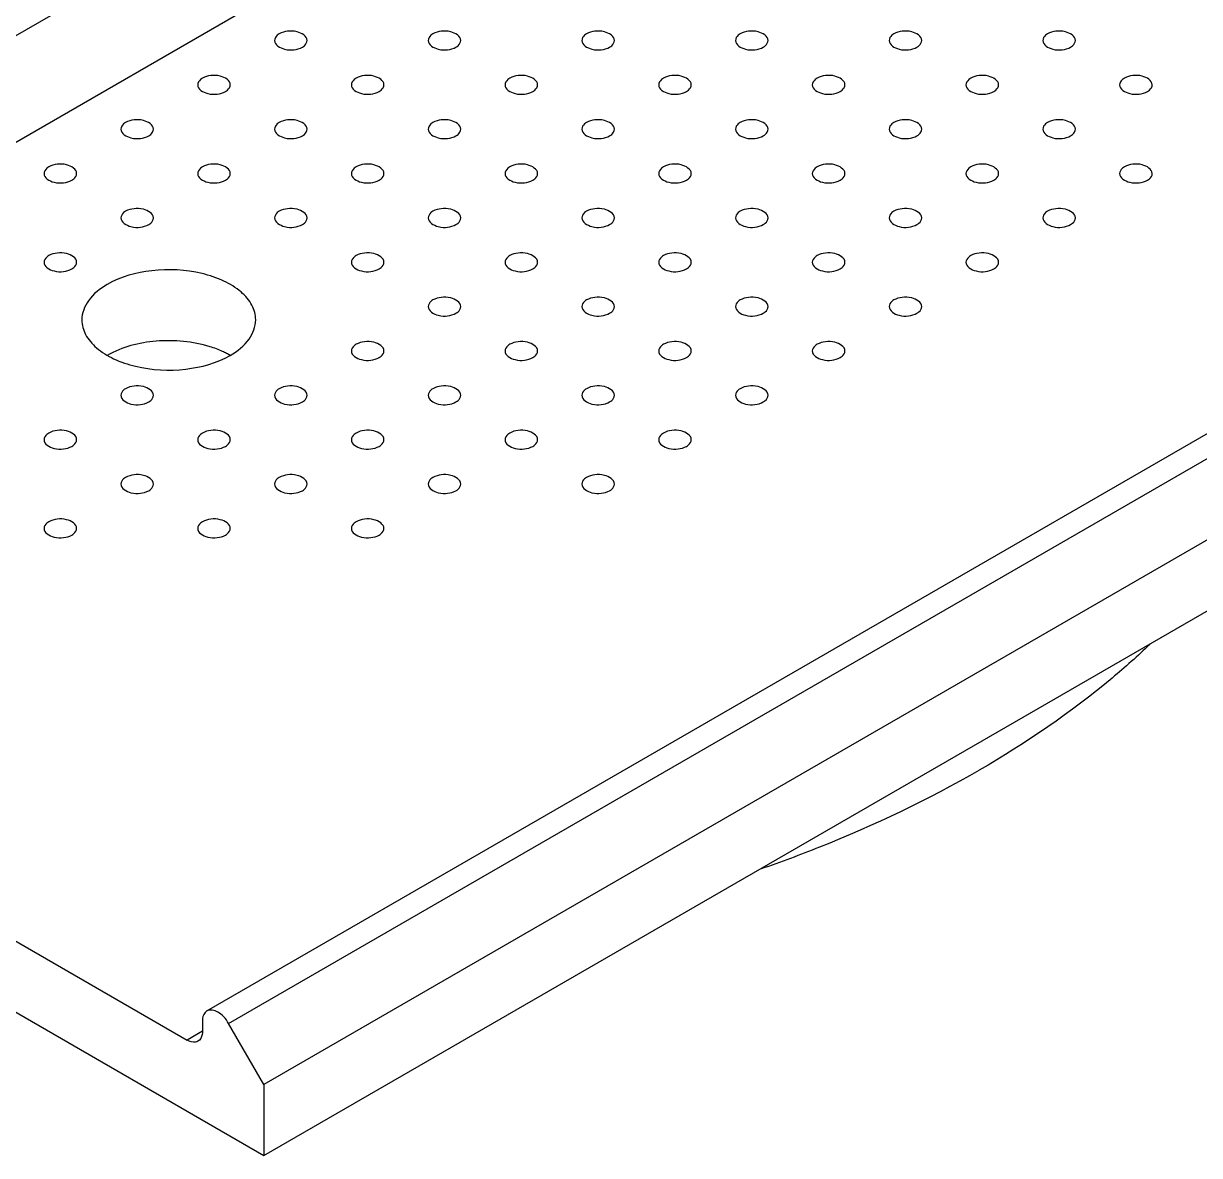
# Model space of a CAD drawing. Header units: millimetres. Extents: x 0 to 1189, y 0 to 841.
# Drawn here: x 1054.1 to 1108.2, y 339.4 to 391.5 of the extents above; entities that cross this region are included whole.
import ezdxf

# ---------------------------------------------------------------- set-up
doc = ezdxf.new("R2010")
doc.units = ezdxf.units.MM
doc.header["$LTSCALE"] = 65.395
doc.layers.get('0').update_dxf_attribs({"linetype": 'CONTINUOUS'})
doc.layers.add('AXIS', color=7, linetype='CONTINUOUS')
doc.layers.add('SURFACES', color=7, linetype='CONTINUOUS')

msp = doc.modelspace()

# ---------------------------------------------------------------- linework, layer by layer
at = {"color": 9, "linetype": 'Continuous'}
for p, q in [((1019.778, 371.302), (1102.682, 419.166)), ((1021.899, 367.628), (1104.803, 415.492)), ((1063.546, 345.455), (1146.45, 393.319)), ((1062.339, 345.097), (1061.632, 344.688))]:
    msp.add_line(p, q, dxfattribs=at)
at = {"color": 7, "linetype": 'Continuous'}
for p, q in [((1062.546, 346.033), (1145.45, 393.897)), ((1148.071, 390.511), (1065.167, 342.647)), ((1021.899, 367.628), (1061.632, 344.688)), ((1062.339, 345.575), (1062.339, 345.097)), ((1065.167, 342.647), (1063.546, 345.455)), ((1065.167, 342.647), (1065.167, 339.381))]:
    msp.add_line(p, q, dxfattribs=at)
msp.add_arc((1061.641, 372.774), 3.956, 60.0269, 62.837, dxfattribs=at)
for points, knots in [([(1064.79, 377.836), (1064.789, 378.066), (1064.65, 378.565), (1064.105, 379.184), (1063.302, 379.673), (1061.929, 380.13), (1060.059, 380.224), (1058.58, 379.824), (1057.962, 379.467)], [0, 0, 0, 0, 0.087154, 0.186892, 0.304593, 0.438739, 0.730144, 1, 1, 1, 1]), ([(1057.962, 379.467), (1057.631, 379.276), (1057.062, 378.84), (1056.79, 378.144), (1056.79, 377.832)], [0, 0, 0, 0, 0.55085, 1, 1, 1, 1]), ([(1056.79, 377.832), (1056.791, 377.602), (1056.93, 377.103), (1057.475, 376.484), (1058.278, 375.995), (1059.651, 375.538), (1061.521, 375.443), (1063, 375.844), (1063.618, 376.201)], [0, 0, 0, 0, 0.087154, 0.186892, 0.304593, 0.438739, 0.730144, 1, 1, 1, 1]), ([(1063.618, 376.201), (1063.95, 376.392), (1064.518, 376.828), (1064.791, 377.524), (1064.79, 377.836)], [0, 0, 0, 0, 0.55085, 1, 1, 1, 1]), ([(1062.69, 376.6), (1061.897, 376.847), (1060.256, 376.995), (1058.638, 376.591), (1057.962, 376.201)], [0, 0, 0, 0, 0.515437, 1, 1, 1, 1]), ([(1063.448, 376.294), (1063.389, 376.324), (1063.144, 376.443), (1062.888, 376.539), (1062.69, 376.6)], [0, 0, 0, 0, 0.2412, 1, 1, 1, 1]), ([(1062.546, 346.032), (1062.513, 346.013), (1062.378, 345.9), (1062.339, 345.709), (1062.339, 345.575)], [0, 0, 0, 0, 0.220886, 1, 1, 1, 1]), ([(1063.546, 345.455), (1063.482, 345.567), (1063.333, 345.766), (1063.03, 346.034), (1062.69, 346.116), (1062.546, 346.032)], [0, 0, 0, 0, 0.311733, 0.593488, 1, 1, 1, 1]), ([(1062.339, 345.097), (1062.339, 345.046), (1062.328, 344.877), (1062.237, 344.699), (1062.132, 344.639)], [0, 0, 0, 0, 0.294965, 1, 1, 1, 1]), ([(1062.132, 344.639), (1062.099, 344.62), (1061.933, 344.56), (1061.748, 344.621), (1061.632, 344.688)], [0, 0, 0, 0, 0.220859, 1, 1, 1, 1])]:
    msp.add_open_spline(points, degree=3, knots=knots, dxfattribs=at)
at = {"layer": 'AXIS', "color": 7, "linetype": 'Continuous'}
for points, knots in [([(1065.877, 390.999), (1065.844, 390.98), (1065.739, 390.909), (1065.657, 390.783), (1065.657, 390.692)], [0, 0, 0, 0, 0.293914, 1, 1, 1, 1]), ([(1067.157, 390.692), (1067.157, 390.896), (1066.735, 391.131), (1066.276, 391.137), (1065.993, 391.066), (1065.877, 390.999)], [0, 0, 0, 0, 0.422614, 0.722333, 1, 1, 1, 1]), ([(1072.948, 390.999), (1072.915, 390.98), (1072.81, 390.909), (1072.728, 390.783), (1072.728, 390.692)], [0, 0, 0, 0, 0.293914, 1, 1, 1, 1]), ([(1074.228, 390.692), (1074.228, 390.896), (1073.806, 391.131), (1073.347, 391.137), (1073.064, 391.066), (1072.948, 390.999)], [0, 0, 0, 0, 0.422614, 0.722333, 1, 1, 1, 1]), ([(1080.019, 390.999), (1079.986, 390.98), (1079.881, 390.909), (1079.799, 390.783), (1079.799, 390.692)], [0, 0, 0, 0, 0.293914, 1, 1, 1, 1]), ([(1081.299, 390.692), (1081.299, 390.896), (1080.877, 391.131), (1080.418, 391.137), (1080.135, 391.066), (1080.019, 390.999)], [0, 0, 0, 0, 0.422614, 0.722333, 1, 1, 1, 1]), ([(1087.09, 390.999), (1087.057, 390.98), (1086.952, 390.909), (1086.87, 390.783), (1086.87, 390.692)], [0, 0, 0, 0, 0.293914, 1, 1, 1, 1]), ([(1088.37, 390.692), (1088.37, 390.896), (1087.948, 391.131), (1087.489, 391.137), (1087.206, 391.066), (1087.09, 390.999)], [0, 0, 0, 0, 0.422614, 0.722333, 1, 1, 1, 1]), ([(1094.161, 390.999), (1094.128, 390.98), (1094.023, 390.909), (1093.941, 390.783), (1093.941, 390.692)], [0, 0, 0, 0, 0.293914, 1, 1, 1, 1]), ([(1095.441, 390.692), (1095.441, 390.896), (1095.019, 391.131), (1094.56, 391.137), (1094.277, 391.066), (1094.161, 390.999)], [0, 0, 0, 0, 0.422614, 0.722333, 1, 1, 1, 1]), ([(1101.232, 390.999), (1101.199, 390.98), (1101.094, 390.909), (1101.012, 390.783), (1101.012, 390.692)], [0, 0, 0, 0, 0.293914, 1, 1, 1, 1]), ([(1102.512, 390.692), (1102.512, 390.896), (1102.09, 391.131), (1101.631, 391.137), (1101.348, 391.066), (1101.232, 390.999)], [0, 0, 0, 0, 0.422614, 0.722333, 1, 1, 1, 1]), ([(1065.657, 390.692), (1065.657, 390.488), (1066.079, 390.253), (1066.538, 390.248), (1066.821, 390.319), (1066.937, 390.386)], [0, 0, 0, 0, 0.422614, 0.722333, 1, 1, 1, 1]), ([(1066.937, 390.386), (1066.97, 390.405), (1067.075, 390.476), (1067.157, 390.602), (1067.157, 390.692)], [0, 0, 0, 0, 0.293914, 1, 1, 1, 1]), ([(1072.728, 390.692), (1072.728, 390.488), (1073.15, 390.253), (1073.609, 390.248), (1073.892, 390.319), (1074.008, 390.386)], [0, 0, 0, 0, 0.422614, 0.722333, 1, 1, 1, 1]), ([(1074.008, 390.386), (1074.041, 390.405), (1074.146, 390.476), (1074.228, 390.602), (1074.228, 390.692)], [0, 0, 0, 0, 0.293914, 1, 1, 1, 1]), ([(1079.799, 390.692), (1079.799, 390.488), (1080.221, 390.253), (1080.68, 390.248), (1080.963, 390.319), (1081.079, 390.386)], [0, 0, 0, 0, 0.422614, 0.722333, 1, 1, 1, 1]), ([(1081.079, 390.386), (1081.112, 390.405), (1081.218, 390.476), (1081.299, 390.602), (1081.299, 390.692)], [0, 0, 0, 0, 0.293914, 1, 1, 1, 1]), ([(1086.87, 390.692), (1086.87, 390.488), (1087.292, 390.253), (1087.751, 390.248), (1088.034, 390.319), (1088.15, 390.386)], [0, 0, 0, 0, 0.422614, 0.722333, 1, 1, 1, 1]), ([(1088.15, 390.386), (1088.183, 390.405), (1088.289, 390.476), (1088.37, 390.602), (1088.37, 390.692)], [0, 0, 0, 0, 0.293914, 1, 1, 1, 1]), ([(1093.941, 390.692), (1093.941, 390.488), (1094.363, 390.253), (1094.822, 390.248), (1095.106, 390.319), (1095.222, 390.386)], [0, 0, 0, 0, 0.422614, 0.722333, 1, 1, 1, 1]), ([(1095.222, 390.386), (1095.254, 390.405), (1095.36, 390.476), (1095.441, 390.602), (1095.441, 390.692)], [0, 0, 0, 0, 0.293914, 1, 1, 1, 1]), ([(1101.012, 390.692), (1101.012, 390.488), (1101.434, 390.253), (1101.894, 390.248), (1102.177, 390.319), (1102.293, 390.386)], [0, 0, 0, 0, 0.422614, 0.722333, 1, 1, 1, 1]), ([(1102.293, 390.386), (1102.325, 390.405), (1102.431, 390.476), (1102.512, 390.602), (1102.512, 390.692)], [0, 0, 0, 0, 0.293914, 1, 1, 1, 1]), ([(1062.341, 388.957), (1062.308, 388.938), (1062.203, 388.867), (1062.121, 388.742), (1062.121, 388.651)], [0, 0, 0, 0, 0.293914, 1, 1, 1, 1]), ([(1062.121, 388.651), (1062.122, 388.447), (1062.544, 388.212), (1063.003, 388.206), (1063.286, 388.278), (1063.402, 388.345)], [0, 0, 0, 0, 0.422614, 0.722333, 1, 1, 1, 1]), ([(1063.621, 388.651), (1063.621, 388.855), (1063.199, 389.09), (1062.74, 389.096), (1062.457, 389.024), (1062.341, 388.957)], [0, 0, 0, 0, 0.422614, 0.722333, 1, 1, 1, 1]), ([(1063.402, 388.345), (1063.434, 388.364), (1063.54, 388.435), (1063.621, 388.56), (1063.621, 388.651)], [0, 0, 0, 0, 0.293914, 1, 1, 1, 1]), ([(1069.412, 388.957), (1069.379, 388.938), (1069.274, 388.867), (1069.192, 388.742), (1069.193, 388.651)], [0, 0, 0, 0, 0.293914, 1, 1, 1, 1]), ([(1069.193, 388.651), (1069.193, 388.447), (1069.615, 388.212), (1070.074, 388.206), (1070.357, 388.278), (1070.473, 388.345)], [0, 0, 0, 0, 0.422614, 0.722333, 1, 1, 1, 1]), ([(1070.692, 388.651), (1070.692, 388.855), (1070.27, 389.09), (1069.811, 389.096), (1069.528, 389.024), (1069.412, 388.957)], [0, 0, 0, 0, 0.422614, 0.722333, 1, 1, 1, 1]), ([(1070.473, 388.345), (1070.506, 388.364), (1070.611, 388.435), (1070.692, 388.56), (1070.692, 388.651)], [0, 0, 0, 0, 0.293914, 1, 1, 1, 1]), ([(1076.483, 388.957), (1076.451, 388.938), (1076.345, 388.867), (1076.264, 388.742), (1076.264, 388.651)], [0, 0, 0, 0, 0.293914, 1, 1, 1, 1]), ([(1076.264, 388.651), (1076.264, 388.447), (1076.686, 388.212), (1077.145, 388.206), (1077.428, 388.278), (1077.544, 388.345)], [0, 0, 0, 0, 0.422614, 0.722333, 1, 1, 1, 1]), ([(1077.764, 388.651), (1077.763, 388.855), (1077.341, 389.09), (1076.882, 389.096), (1076.599, 389.024), (1076.483, 388.957)], [0, 0, 0, 0, 0.422614, 0.722333, 1, 1, 1, 1]), ([(1077.544, 388.345), (1077.577, 388.364), (1077.682, 388.435), (1077.764, 388.56), (1077.764, 388.651)], [0, 0, 0, 0, 0.293914, 1, 1, 1, 1]), ([(1083.554, 388.957), (1083.522, 388.938), (1083.416, 388.867), (1083.335, 388.742), (1083.335, 388.651)], [0, 0, 0, 0, 0.293914, 1, 1, 1, 1]), ([(1083.335, 388.651), (1083.335, 388.447), (1083.757, 388.212), (1084.216, 388.206), (1084.499, 388.278), (1084.615, 388.345)], [0, 0, 0, 0, 0.422614, 0.722333, 1, 1, 1, 1]), ([(1084.835, 388.651), (1084.835, 388.855), (1084.412, 389.09), (1083.953, 389.096), (1083.67, 389.024), (1083.554, 388.957)], [0, 0, 0, 0, 0.422614, 0.722333, 1, 1, 1, 1]), ([(1084.615, 388.345), (1084.648, 388.364), (1084.753, 388.435), (1084.835, 388.56), (1084.835, 388.651)], [0, 0, 0, 0, 0.293914, 1, 1, 1, 1]), ([(1090.625, 388.957), (1090.593, 388.938), (1090.487, 388.867), (1090.406, 388.742), (1090.406, 388.651)], [0, 0, 0, 0, 0.293914, 1, 1, 1, 1]), ([(1090.406, 388.651), (1090.406, 388.447), (1090.828, 388.212), (1091.287, 388.206), (1091.57, 388.278), (1091.686, 388.345)], [0, 0, 0, 0, 0.422614, 0.722333, 1, 1, 1, 1]), ([(1091.906, 388.651), (1091.906, 388.855), (1091.484, 389.09), (1091.024, 389.096), (1090.741, 389.024), (1090.625, 388.957)], [0, 0, 0, 0, 0.422614, 0.722333, 1, 1, 1, 1]), ([(1091.686, 388.345), (1091.719, 388.364), (1091.824, 388.435), (1091.906, 388.56), (1091.906, 388.651)], [0, 0, 0, 0, 0.293914, 1, 1, 1, 1]), ([(1097.696, 388.957), (1097.664, 388.938), (1097.558, 388.867), (1097.477, 388.742), (1097.477, 388.651)], [0, 0, 0, 0, 0.293914, 1, 1, 1, 1]), ([(1097.477, 388.651), (1097.477, 388.447), (1097.899, 388.212), (1098.358, 388.206), (1098.641, 388.278), (1098.757, 388.345)], [0, 0, 0, 0, 0.422614, 0.722333, 1, 1, 1, 1]), ([(1098.977, 388.651), (1098.977, 388.855), (1098.555, 389.09), (1098.095, 389.096), (1097.812, 389.024), (1097.696, 388.957)], [0, 0, 0, 0, 0.422614, 0.722333, 1, 1, 1, 1]), ([(1098.757, 388.345), (1098.79, 388.364), (1098.895, 388.435), (1098.977, 388.56), (1098.977, 388.651)], [0, 0, 0, 0, 0.293914, 1, 1, 1, 1]), ([(1104.767, 388.957), (1104.735, 388.938), (1104.629, 388.867), (1104.548, 388.742), (1104.548, 388.651)], [0, 0, 0, 0, 0.293914, 1, 1, 1, 1]), ([(1104.548, 388.651), (1104.548, 388.447), (1104.97, 388.212), (1105.429, 388.206), (1105.712, 388.278), (1105.828, 388.345)], [0, 0, 0, 0, 0.422614, 0.722333, 1, 1, 1, 1]), ([(1106.048, 388.651), (1106.048, 388.855), (1105.626, 389.09), (1105.167, 389.096), (1104.884, 389.024), (1104.767, 388.957)], [0, 0, 0, 0, 0.422614, 0.722333, 1, 1, 1, 1]), ([(1105.828, 388.345), (1105.861, 388.364), (1105.966, 388.435), (1106.048, 388.56), (1106.048, 388.651)], [0, 0, 0, 0, 0.293914, 1, 1, 1, 1]), ([(1060.086, 386.61), (1060.086, 386.814), (1059.664, 387.049), (1059.205, 387.055), (1058.922, 386.983), (1058.806, 386.916)], [0, 0, 0, 0, 0.422614, 0.722333, 1, 1, 1, 1]), ([(1067.157, 386.61), (1067.157, 386.814), (1066.735, 387.049), (1066.276, 387.055), (1065.993, 386.983), (1065.877, 386.916)], [0, 0, 0, 0, 0.422614, 0.722333, 1, 1, 1, 1]), ([(1074.228, 386.61), (1074.228, 386.814), (1073.806, 387.049), (1073.347, 387.055), (1073.064, 386.983), (1072.948, 386.916)], [0, 0, 0, 0, 0.422614, 0.722333, 1, 1, 1, 1]), ([(1081.299, 386.61), (1081.299, 386.814), (1080.877, 387.049), (1080.418, 387.055), (1080.135, 386.983), (1080.019, 386.916)], [0, 0, 0, 0, 0.422614, 0.722333, 1, 1, 1, 1]), ([(1088.37, 386.61), (1088.37, 386.814), (1087.948, 387.049), (1087.489, 387.055), (1087.206, 386.983), (1087.09, 386.916)], [0, 0, 0, 0, 0.422614, 0.722333, 1, 1, 1, 1]), ([(1095.441, 386.61), (1095.441, 386.814), (1095.019, 387.049), (1094.56, 387.055), (1094.277, 386.983), (1094.161, 386.916)], [0, 0, 0, 0, 0.422614, 0.722333, 1, 1, 1, 1]), ([(1102.512, 386.61), (1102.512, 386.814), (1102.09, 387.049), (1101.631, 387.055), (1101.348, 386.983), (1101.232, 386.916)], [0, 0, 0, 0, 0.422614, 0.722333, 1, 1, 1, 1]), ([(1058.806, 386.916), (1058.773, 386.897), (1058.667, 386.826), (1058.586, 386.701), (1058.586, 386.61)], [0, 0, 0, 0, 0.293914, 1, 1, 1, 1]), ([(1058.586, 386.61), (1058.586, 386.406), (1059.008, 386.171), (1059.467, 386.165), (1059.75, 386.237), (1059.866, 386.304)], [0, 0, 0, 0, 0.422614, 0.722333, 1, 1, 1, 1]), ([(1059.866, 386.304), (1059.899, 386.323), (1060.004, 386.394), (1060.086, 386.519), (1060.086, 386.61)], [0, 0, 0, 0, 0.293914, 1, 1, 1, 1]), ([(1065.877, 386.916), (1065.844, 386.897), (1065.739, 386.826), (1065.657, 386.701), (1065.657, 386.61)], [0, 0, 0, 0, 0.293914, 1, 1, 1, 1]), ([(1065.657, 386.61), (1065.657, 386.406), (1066.079, 386.171), (1066.538, 386.165), (1066.821, 386.237), (1066.937, 386.304)], [0, 0, 0, 0, 0.422614, 0.722333, 1, 1, 1, 1]), ([(1066.937, 386.304), (1066.97, 386.323), (1067.075, 386.394), (1067.157, 386.519), (1067.157, 386.61)], [0, 0, 0, 0, 0.293914, 1, 1, 1, 1]), ([(1072.948, 386.916), (1072.915, 386.897), (1072.81, 386.826), (1072.728, 386.701), (1072.728, 386.61)], [0, 0, 0, 0, 0.293914, 1, 1, 1, 1]), ([(1072.728, 386.61), (1072.728, 386.406), (1073.15, 386.171), (1073.609, 386.165), (1073.892, 386.237), (1074.008, 386.304)], [0, 0, 0, 0, 0.422614, 0.722333, 1, 1, 1, 1]), ([(1074.008, 386.304), (1074.041, 386.323), (1074.146, 386.394), (1074.228, 386.519), (1074.228, 386.61)], [0, 0, 0, 0, 0.293914, 1, 1, 1, 1]), ([(1080.019, 386.916), (1079.986, 386.897), (1079.881, 386.826), (1079.799, 386.701), (1079.799, 386.61)], [0, 0, 0, 0, 0.293914, 1, 1, 1, 1]), ([(1079.799, 386.61), (1079.799, 386.406), (1080.221, 386.171), (1080.68, 386.165), (1080.963, 386.237), (1081.079, 386.304)], [0, 0, 0, 0, 0.422614, 0.722333, 1, 1, 1, 1]), ([(1081.079, 386.304), (1081.112, 386.323), (1081.218, 386.394), (1081.299, 386.519), (1081.299, 386.61)], [0, 0, 0, 0, 0.293914, 1, 1, 1, 1]), ([(1087.09, 386.916), (1087.057, 386.897), (1086.952, 386.826), (1086.87, 386.701), (1086.87, 386.61)], [0, 0, 0, 0, 0.293914, 1, 1, 1, 1]), ([(1086.87, 386.61), (1086.87, 386.406), (1087.292, 386.171), (1087.751, 386.165), (1088.034, 386.237), (1088.15, 386.304)], [0, 0, 0, 0, 0.422614, 0.722333, 1, 1, 1, 1]), ([(1088.15, 386.304), (1088.183, 386.323), (1088.289, 386.394), (1088.37, 386.519), (1088.37, 386.61)], [0, 0, 0, 0, 0.293914, 1, 1, 1, 1]), ([(1094.161, 386.916), (1094.128, 386.897), (1094.023, 386.826), (1093.941, 386.701), (1093.941, 386.61)], [0, 0, 0, 0, 0.293914, 1, 1, 1, 1]), ([(1093.941, 386.61), (1093.941, 386.406), (1094.363, 386.171), (1094.822, 386.165), (1095.106, 386.237), (1095.222, 386.304)], [0, 0, 0, 0, 0.422614, 0.722333, 1, 1, 1, 1]), ([(1095.222, 386.304), (1095.254, 386.323), (1095.36, 386.394), (1095.441, 386.519), (1095.441, 386.61)], [0, 0, 0, 0, 0.293914, 1, 1, 1, 1]), ([(1101.232, 386.916), (1101.199, 386.897), (1101.094, 386.826), (1101.012, 386.701), (1101.012, 386.61)], [0, 0, 0, 0, 0.293914, 1, 1, 1, 1]), ([(1101.012, 386.61), (1101.012, 386.406), (1101.434, 386.171), (1101.894, 386.165), (1102.177, 386.237), (1102.293, 386.304)], [0, 0, 0, 0, 0.422614, 0.722333, 1, 1, 1, 1]), ([(1102.293, 386.304), (1102.325, 386.323), (1102.431, 386.394), (1102.512, 386.519), (1102.512, 386.61)], [0, 0, 0, 0, 0.293914, 1, 1, 1, 1]), ([(1055.27, 384.875), (1055.237, 384.856), (1055.132, 384.785), (1055.05, 384.66), (1055.05, 384.569)], [0, 0, 0, 0, 0.293914, 1, 1, 1, 1]), ([(1056.55, 384.569), (1056.55, 384.773), (1056.128, 385.008), (1055.669, 385.014), (1055.386, 384.942), (1055.27, 384.875)], [0, 0, 0, 0, 0.422614, 0.722333, 1, 1, 1, 1]), ([(1062.341, 384.875), (1062.308, 384.856), (1062.203, 384.785), (1062.121, 384.66), (1062.121, 384.569)], [0, 0, 0, 0, 0.293914, 1, 1, 1, 1]), ([(1063.621, 384.569), (1063.621, 384.773), (1063.199, 385.008), (1062.74, 385.014), (1062.457, 384.942), (1062.341, 384.875)], [0, 0, 0, 0, 0.422614, 0.722333, 1, 1, 1, 1]), ([(1069.412, 384.875), (1069.379, 384.856), (1069.274, 384.785), (1069.192, 384.66), (1069.193, 384.569)], [0, 0, 0, 0, 0.293914, 1, 1, 1, 1]), ([(1070.692, 384.569), (1070.692, 384.773), (1070.27, 385.008), (1069.811, 385.014), (1069.528, 384.942), (1069.412, 384.875)], [0, 0, 0, 0, 0.422614, 0.722333, 1, 1, 1, 1]), ([(1076.483, 384.875), (1076.451, 384.856), (1076.345, 384.785), (1076.264, 384.66), (1076.264, 384.569)], [0, 0, 0, 0, 0.293914, 1, 1, 1, 1]), ([(1077.764, 384.569), (1077.763, 384.773), (1077.341, 385.008), (1076.882, 385.014), (1076.599, 384.942), (1076.483, 384.875)], [0, 0, 0, 0, 0.422614, 0.722333, 1, 1, 1, 1]), ([(1083.554, 384.875), (1083.522, 384.856), (1083.416, 384.785), (1083.335, 384.66), (1083.335, 384.569)], [0, 0, 0, 0, 0.293914, 1, 1, 1, 1]), ([(1084.835, 384.569), (1084.835, 384.773), (1084.412, 385.008), (1083.953, 385.014), (1083.67, 384.942), (1083.554, 384.875)], [0, 0, 0, 0, 0.422614, 0.722333, 1, 1, 1, 1]), ([(1090.625, 384.875), (1090.593, 384.856), (1090.487, 384.785), (1090.406, 384.66), (1090.406, 384.569)], [0, 0, 0, 0, 0.293914, 1, 1, 1, 1]), ([(1091.906, 384.569), (1091.906, 384.773), (1091.484, 385.008), (1091.024, 385.014), (1090.741, 384.942), (1090.625, 384.875)], [0, 0, 0, 0, 0.422614, 0.722333, 1, 1, 1, 1]), ([(1097.696, 384.875), (1097.664, 384.856), (1097.558, 384.785), (1097.477, 384.66), (1097.477, 384.569)], [0, 0, 0, 0, 0.293914, 1, 1, 1, 1]), ([(1098.977, 384.569), (1098.977, 384.773), (1098.555, 385.008), (1098.095, 385.014), (1097.812, 384.942), (1097.696, 384.875)], [0, 0, 0, 0, 0.422614, 0.722333, 1, 1, 1, 1]), ([(1104.767, 384.875), (1104.735, 384.856), (1104.629, 384.785), (1104.548, 384.66), (1104.548, 384.569)], [0, 0, 0, 0, 0.293914, 1, 1, 1, 1]), ([(1106.048, 384.569), (1106.048, 384.773), (1105.626, 385.008), (1105.167, 385.014), (1104.884, 384.942), (1104.767, 384.875)], [0, 0, 0, 0, 0.422614, 0.722333, 1, 1, 1, 1]), ([(1055.05, 384.569), (1055.05, 384.365), (1055.473, 384.13), (1055.932, 384.124), (1056.215, 384.196), (1056.331, 384.263)], [0, 0, 0, 0, 0.422614, 0.722333, 1, 1, 1, 1]), ([(1056.331, 384.263), (1056.363, 384.281), (1056.469, 384.352), (1056.55, 384.478), (1056.55, 384.569)], [0, 0, 0, 0, 0.293914, 1, 1, 1, 1]), ([(1062.121, 384.569), (1062.122, 384.365), (1062.544, 384.13), (1063.003, 384.124), (1063.286, 384.196), (1063.402, 384.263)], [0, 0, 0, 0, 0.422614, 0.722333, 1, 1, 1, 1]), ([(1063.402, 384.263), (1063.434, 384.281), (1063.54, 384.352), (1063.621, 384.478), (1063.621, 384.569)], [0, 0, 0, 0, 0.293914, 1, 1, 1, 1]), ([(1069.193, 384.569), (1069.193, 384.365), (1069.615, 384.13), (1070.074, 384.124), (1070.357, 384.196), (1070.473, 384.263)], [0, 0, 0, 0, 0.422614, 0.722333, 1, 1, 1, 1]), ([(1070.473, 384.263), (1070.506, 384.281), (1070.611, 384.352), (1070.692, 384.478), (1070.692, 384.569)], [0, 0, 0, 0, 0.293914, 1, 1, 1, 1]), ([(1076.264, 384.569), (1076.264, 384.365), (1076.686, 384.13), (1077.145, 384.124), (1077.428, 384.196), (1077.544, 384.263)], [0, 0, 0, 0, 0.422614, 0.722333, 1, 1, 1, 1]), ([(1077.544, 384.263), (1077.577, 384.281), (1077.682, 384.352), (1077.764, 384.478), (1077.764, 384.569)], [0, 0, 0, 0, 0.293914, 1, 1, 1, 1]), ([(1083.335, 384.569), (1083.335, 384.365), (1083.757, 384.13), (1084.216, 384.124), (1084.499, 384.196), (1084.615, 384.263)], [0, 0, 0, 0, 0.422614, 0.722333, 1, 1, 1, 1]), ([(1084.615, 384.263), (1084.648, 384.281), (1084.753, 384.352), (1084.835, 384.478), (1084.835, 384.569)], [0, 0, 0, 0, 0.293914, 1, 1, 1, 1]), ([(1090.406, 384.569), (1090.406, 384.365), (1090.828, 384.13), (1091.287, 384.124), (1091.57, 384.196), (1091.686, 384.263)], [0, 0, 0, 0, 0.422614, 0.722333, 1, 1, 1, 1]), ([(1091.686, 384.263), (1091.719, 384.281), (1091.824, 384.352), (1091.906, 384.478), (1091.906, 384.569)], [0, 0, 0, 0, 0.293914, 1, 1, 1, 1]), ([(1097.477, 384.569), (1097.477, 384.365), (1097.899, 384.13), (1098.358, 384.124), (1098.641, 384.196), (1098.757, 384.263)], [0, 0, 0, 0, 0.422614, 0.722333, 1, 1, 1, 1]), ([(1098.757, 384.263), (1098.79, 384.281), (1098.895, 384.352), (1098.977, 384.478), (1098.977, 384.569)], [0, 0, 0, 0, 0.293914, 1, 1, 1, 1]), ([(1104.548, 384.569), (1104.548, 384.365), (1104.97, 384.13), (1105.429, 384.124), (1105.712, 384.196), (1105.828, 384.263)], [0, 0, 0, 0, 0.422614, 0.722333, 1, 1, 1, 1]), ([(1105.828, 384.263), (1105.861, 384.281), (1105.966, 384.352), (1106.048, 384.478), (1106.048, 384.569)], [0, 0, 0, 0, 0.293914, 1, 1, 1, 1]), ([(1058.806, 382.834), (1058.773, 382.815), (1058.667, 382.744), (1058.586, 382.618), (1058.586, 382.528)], [0, 0, 0, 0, 0.293914, 1, 1, 1, 1]), ([(1060.086, 382.528), (1060.086, 382.731), (1059.664, 382.967), (1059.205, 382.972), (1058.922, 382.901), (1058.806, 382.834)], [0, 0, 0, 0, 0.422614, 0.722333, 1, 1, 1, 1]), ([(1065.877, 382.834), (1065.844, 382.815), (1065.739, 382.744), (1065.657, 382.618), (1065.657, 382.528)], [0, 0, 0, 0, 0.293914, 1, 1, 1, 1]), ([(1067.157, 382.528), (1067.157, 382.731), (1066.735, 382.967), (1066.276, 382.972), (1065.993, 382.901), (1065.877, 382.834)], [0, 0, 0, 0, 0.422614, 0.722333, 1, 1, 1, 1]), ([(1072.948, 382.834), (1072.915, 382.815), (1072.81, 382.744), (1072.728, 382.618), (1072.728, 382.528)], [0, 0, 0, 0, 0.293914, 1, 1, 1, 1]), ([(1074.228, 382.528), (1074.228, 382.731), (1073.806, 382.967), (1073.347, 382.972), (1073.064, 382.901), (1072.948, 382.834)], [0, 0, 0, 0, 0.422614, 0.722333, 1, 1, 1, 1]), ([(1080.019, 382.834), (1079.986, 382.815), (1079.881, 382.744), (1079.799, 382.618), (1079.799, 382.528)], [0, 0, 0, 0, 0.293914, 1, 1, 1, 1]), ([(1081.299, 382.528), (1081.299, 382.731), (1080.877, 382.967), (1080.418, 382.972), (1080.135, 382.901), (1080.019, 382.834)], [0, 0, 0, 0, 0.422614, 0.722333, 1, 1, 1, 1]), ([(1087.09, 382.834), (1087.057, 382.815), (1086.952, 382.744), (1086.87, 382.618), (1086.87, 382.528)], [0, 0, 0, 0, 0.293914, 1, 1, 1, 1]), ([(1088.37, 382.528), (1088.37, 382.731), (1087.948, 382.967), (1087.489, 382.972), (1087.206, 382.901), (1087.09, 382.834)], [0, 0, 0, 0, 0.422614, 0.722333, 1, 1, 1, 1]), ([(1094.161, 382.834), (1094.128, 382.815), (1094.023, 382.744), (1093.941, 382.618), (1093.941, 382.528)], [0, 0, 0, 0, 0.293914, 1, 1, 1, 1]), ([(1095.441, 382.528), (1095.441, 382.731), (1095.019, 382.967), (1094.56, 382.972), (1094.277, 382.901), (1094.161, 382.834)], [0, 0, 0, 0, 0.422614, 0.722333, 1, 1, 1, 1]), ([(1101.232, 382.834), (1101.199, 382.815), (1101.094, 382.744), (1101.012, 382.618), (1101.012, 382.528)], [0, 0, 0, 0, 0.293914, 1, 1, 1, 1]), ([(1102.512, 382.528), (1102.512, 382.731), (1102.09, 382.967), (1101.631, 382.972), (1101.348, 382.901), (1101.232, 382.834)], [0, 0, 0, 0, 0.422614, 0.722333, 1, 1, 1, 1]), ([(1058.586, 382.528), (1058.586, 382.324), (1059.008, 382.089), (1059.467, 382.083), (1059.75, 382.154), (1059.866, 382.221)], [0, 0, 0, 0, 0.422614, 0.722333, 1, 1, 1, 1]), ([(1059.866, 382.221), (1059.899, 382.24), (1060.004, 382.311), (1060.086, 382.437), (1060.086, 382.528)], [0, 0, 0, 0, 0.293914, 1, 1, 1, 1]), ([(1065.657, 382.528), (1065.657, 382.324), (1066.079, 382.089), (1066.538, 382.083), (1066.821, 382.154), (1066.937, 382.221)], [0, 0, 0, 0, 0.422614, 0.722333, 1, 1, 1, 1]), ([(1066.937, 382.221), (1066.97, 382.24), (1067.075, 382.311), (1067.157, 382.437), (1067.157, 382.528)], [0, 0, 0, 0, 0.293914, 1, 1, 1, 1]), ([(1072.728, 382.528), (1072.728, 382.324), (1073.15, 382.089), (1073.609, 382.083), (1073.892, 382.154), (1074.008, 382.221)], [0, 0, 0, 0, 0.422614, 0.722333, 1, 1, 1, 1]), ([(1074.008, 382.221), (1074.041, 382.24), (1074.146, 382.311), (1074.228, 382.437), (1074.228, 382.528)], [0, 0, 0, 0, 0.293914, 1, 1, 1, 1]), ([(1079.799, 382.528), (1079.799, 382.324), (1080.221, 382.089), (1080.68, 382.083), (1080.963, 382.154), (1081.079, 382.221)], [0, 0, 0, 0, 0.422614, 0.722333, 1, 1, 1, 1]), ([(1081.079, 382.221), (1081.112, 382.24), (1081.218, 382.311), (1081.299, 382.437), (1081.299, 382.528)], [0, 0, 0, 0, 0.293914, 1, 1, 1, 1]), ([(1086.87, 382.528), (1086.87, 382.324), (1087.292, 382.089), (1087.751, 382.083), (1088.034, 382.154), (1088.15, 382.221)], [0, 0, 0, 0, 0.422614, 0.722333, 1, 1, 1, 1]), ([(1088.15, 382.221), (1088.183, 382.24), (1088.289, 382.311), (1088.37, 382.437), (1088.37, 382.528)], [0, 0, 0, 0, 0.293914, 1, 1, 1, 1]), ([(1093.941, 382.528), (1093.941, 382.324), (1094.363, 382.089), (1094.822, 382.083), (1095.106, 382.154), (1095.222, 382.221)], [0, 0, 0, 0, 0.422614, 0.722333, 1, 1, 1, 1]), ([(1095.222, 382.221), (1095.254, 382.24), (1095.36, 382.311), (1095.441, 382.437), (1095.441, 382.528)], [0, 0, 0, 0, 0.293914, 1, 1, 1, 1]), ([(1101.012, 382.528), (1101.012, 382.324), (1101.434, 382.089), (1101.894, 382.083), (1102.177, 382.154), (1102.293, 382.221)], [0, 0, 0, 0, 0.422614, 0.722333, 1, 1, 1, 1]), ([(1102.293, 382.221), (1102.325, 382.24), (1102.431, 382.311), (1102.512, 382.437), (1102.512, 382.528)], [0, 0, 0, 0, 0.293914, 1, 1, 1, 1]), ([(1055.27, 380.793), (1055.237, 380.774), (1055.132, 380.703), (1055.05, 380.577), (1055.05, 380.486)], [0, 0, 0, 0, 0.293914, 1, 1, 1, 1]), ([(1055.05, 380.486), (1055.05, 380.282), (1055.473, 380.047), (1055.932, 380.042), (1056.215, 380.113), (1056.331, 380.18)], [0, 0, 0, 0, 0.422614, 0.722333, 1, 1, 1, 1]), ([(1056.55, 380.486), (1056.55, 380.69), (1056.128, 380.925), (1055.669, 380.931), (1055.386, 380.859), (1055.27, 380.793)], [0, 0, 0, 0, 0.422614, 0.722333, 1, 1, 1, 1]), ([(1056.331, 380.18), (1056.363, 380.199), (1056.469, 380.27), (1056.55, 380.396), (1056.55, 380.486)], [0, 0, 0, 0, 0.293914, 1, 1, 1, 1]), ([(1069.412, 380.793), (1069.379, 380.774), (1069.274, 380.703), (1069.192, 380.577), (1069.193, 380.486)], [0, 0, 0, 0, 0.293914, 1, 1, 1, 1]), ([(1069.193, 380.486), (1069.193, 380.282), (1069.615, 380.047), (1070.074, 380.042), (1070.357, 380.113), (1070.473, 380.18)], [0, 0, 0, 0, 0.422614, 0.722333, 1, 1, 1, 1]), ([(1070.692, 380.486), (1070.692, 380.69), (1070.27, 380.925), (1069.811, 380.931), (1069.528, 380.859), (1069.412, 380.793)], [0, 0, 0, 0, 0.422614, 0.722333, 1, 1, 1, 1]), ([(1070.473, 380.18), (1070.506, 380.199), (1070.611, 380.27), (1070.692, 380.396), (1070.692, 380.486)], [0, 0, 0, 0, 0.293914, 1, 1, 1, 1]), ([(1076.483, 380.793), (1076.451, 380.774), (1076.345, 380.703), (1076.264, 380.577), (1076.264, 380.486)], [0, 0, 0, 0, 0.293914, 1, 1, 1, 1]), ([(1076.264, 380.486), (1076.264, 380.282), (1076.686, 380.047), (1077.145, 380.042), (1077.428, 380.113), (1077.544, 380.18)], [0, 0, 0, 0, 0.422614, 0.722333, 1, 1, 1, 1]), ([(1077.764, 380.486), (1077.763, 380.69), (1077.341, 380.925), (1076.882, 380.931), (1076.599, 380.859), (1076.483, 380.793)], [0, 0, 0, 0, 0.422614, 0.722333, 1, 1, 1, 1]), ([(1077.544, 380.18), (1077.577, 380.199), (1077.682, 380.27), (1077.764, 380.396), (1077.764, 380.486)], [0, 0, 0, 0, 0.293914, 1, 1, 1, 1]), ([(1083.554, 380.793), (1083.522, 380.774), (1083.416, 380.703), (1083.335, 380.577), (1083.335, 380.486)], [0, 0, 0, 0, 0.293914, 1, 1, 1, 1]), ([(1083.335, 380.486), (1083.335, 380.282), (1083.757, 380.047), (1084.216, 380.042), (1084.499, 380.113), (1084.615, 380.18)], [0, 0, 0, 0, 0.422614, 0.722333, 1, 1, 1, 1]), ([(1084.835, 380.486), (1084.835, 380.69), (1084.412, 380.925), (1083.953, 380.931), (1083.67, 380.859), (1083.554, 380.793)], [0, 0, 0, 0, 0.422614, 0.722333, 1, 1, 1, 1]), ([(1084.615, 380.18), (1084.648, 380.199), (1084.753, 380.27), (1084.835, 380.396), (1084.835, 380.486)], [0, 0, 0, 0, 0.293914, 1, 1, 1, 1]), ([(1090.625, 380.793), (1090.593, 380.774), (1090.487, 380.703), (1090.406, 380.577), (1090.406, 380.486)], [0, 0, 0, 0, 0.293914, 1, 1, 1, 1]), ([(1090.406, 380.486), (1090.406, 380.282), (1090.828, 380.047), (1091.287, 380.042), (1091.57, 380.113), (1091.686, 380.18)], [0, 0, 0, 0, 0.422614, 0.722333, 1, 1, 1, 1]), ([(1091.906, 380.486), (1091.906, 380.69), (1091.484, 380.925), (1091.024, 380.931), (1090.741, 380.859), (1090.625, 380.793)], [0, 0, 0, 0, 0.422614, 0.722333, 1, 1, 1, 1]), ([(1091.686, 380.18), (1091.719, 380.199), (1091.824, 380.27), (1091.906, 380.396), (1091.906, 380.486)], [0, 0, 0, 0, 0.293914, 1, 1, 1, 1]), ([(1097.696, 380.793), (1097.664, 380.774), (1097.558, 380.703), (1097.477, 380.577), (1097.477, 380.486)], [0, 0, 0, 0, 0.293914, 1, 1, 1, 1]), ([(1097.477, 380.486), (1097.477, 380.282), (1097.899, 380.047), (1098.358, 380.042), (1098.641, 380.113), (1098.757, 380.18)], [0, 0, 0, 0, 0.422614, 0.722333, 1, 1, 1, 1]), ([(1098.977, 380.486), (1098.977, 380.69), (1098.555, 380.925), (1098.095, 380.931), (1097.812, 380.859), (1097.696, 380.793)], [0, 0, 0, 0, 0.422614, 0.722333, 1, 1, 1, 1]), ([(1098.757, 380.18), (1098.79, 380.199), (1098.895, 380.27), (1098.977, 380.396), (1098.977, 380.486)], [0, 0, 0, 0, 0.293914, 1, 1, 1, 1]), ([(1074.228, 378.445), (1074.228, 378.649), (1073.806, 378.884), (1073.347, 378.89), (1073.064, 378.818), (1072.948, 378.751)], [0, 0, 0, 0, 0.422614, 0.722333, 1, 1, 1, 1]), ([(1081.299, 378.445), (1081.299, 378.649), (1080.877, 378.884), (1080.418, 378.89), (1080.135, 378.818), (1080.019, 378.751)], [0, 0, 0, 0, 0.422614, 0.722333, 1, 1, 1, 1]), ([(1088.37, 378.445), (1088.37, 378.649), (1087.948, 378.884), (1087.489, 378.89), (1087.206, 378.818), (1087.09, 378.751)], [0, 0, 0, 0, 0.422614, 0.722333, 1, 1, 1, 1]), ([(1095.441, 378.445), (1095.441, 378.649), (1095.019, 378.884), (1094.56, 378.89), (1094.277, 378.818), (1094.161, 378.751)], [0, 0, 0, 0, 0.422614, 0.722333, 1, 1, 1, 1]), ([(1072.948, 378.751), (1072.915, 378.732), (1072.81, 378.661), (1072.728, 378.536), (1072.728, 378.445)], [0, 0, 0, 0, 0.293914, 1, 1, 1, 1]), ([(1072.728, 378.445), (1072.728, 378.241), (1073.15, 378.006), (1073.609, 378), (1073.892, 378.072), (1074.008, 378.139)], [0, 0, 0, 0, 0.422614, 0.722333, 1, 1, 1, 1]), ([(1074.008, 378.139), (1074.041, 378.158), (1074.146, 378.229), (1074.228, 378.354), (1074.228, 378.445)], [0, 0, 0, 0, 0.293914, 1, 1, 1, 1]), ([(1080.019, 378.751), (1079.986, 378.732), (1079.881, 378.661), (1079.799, 378.536), (1079.799, 378.445)], [0, 0, 0, 0, 0.293914, 1, 1, 1, 1]), ([(1079.799, 378.445), (1079.799, 378.241), (1080.221, 378.006), (1080.68, 378), (1080.963, 378.072), (1081.079, 378.139)], [0, 0, 0, 0, 0.422614, 0.722333, 1, 1, 1, 1]), ([(1081.079, 378.139), (1081.112, 378.158), (1081.218, 378.229), (1081.299, 378.354), (1081.299, 378.445)], [0, 0, 0, 0, 0.293914, 1, 1, 1, 1]), ([(1087.09, 378.751), (1087.057, 378.732), (1086.952, 378.661), (1086.87, 378.536), (1086.87, 378.445)], [0, 0, 0, 0, 0.293914, 1, 1, 1, 1]), ([(1086.87, 378.445), (1086.87, 378.241), (1087.292, 378.006), (1087.751, 378), (1088.034, 378.072), (1088.15, 378.139)], [0, 0, 0, 0, 0.422614, 0.722333, 1, 1, 1, 1]), ([(1088.15, 378.139), (1088.183, 378.158), (1088.289, 378.229), (1088.37, 378.354), (1088.37, 378.445)], [0, 0, 0, 0, 0.293914, 1, 1, 1, 1]), ([(1094.161, 378.751), (1094.128, 378.732), (1094.023, 378.661), (1093.941, 378.536), (1093.941, 378.445)], [0, 0, 0, 0, 0.293914, 1, 1, 1, 1]), ([(1093.941, 378.445), (1093.941, 378.241), (1094.363, 378.006), (1094.822, 378), (1095.106, 378.072), (1095.222, 378.139)], [0, 0, 0, 0, 0.422614, 0.722333, 1, 1, 1, 1]), ([(1095.222, 378.139), (1095.254, 378.158), (1095.36, 378.229), (1095.441, 378.354), (1095.441, 378.445)], [0, 0, 0, 0, 0.293914, 1, 1, 1, 1]), ([(1069.412, 376.71), (1069.379, 376.691), (1069.274, 376.62), (1069.192, 376.495), (1069.193, 376.404)], [0, 0, 0, 0, 0.293914, 1, 1, 1, 1]), ([(1070.692, 376.404), (1070.692, 376.608), (1070.27, 376.843), (1069.811, 376.849), (1069.528, 376.777), (1069.412, 376.71)], [0, 0, 0, 0, 0.422614, 0.722333, 1, 1, 1, 1]), ([(1076.483, 376.71), (1076.451, 376.691), (1076.345, 376.62), (1076.264, 376.495), (1076.264, 376.404)], [0, 0, 0, 0, 0.293914, 1, 1, 1, 1]), ([(1077.764, 376.404), (1077.763, 376.608), (1077.341, 376.843), (1076.882, 376.849), (1076.599, 376.777), (1076.483, 376.71)], [0, 0, 0, 0, 0.422614, 0.722333, 1, 1, 1, 1]), ([(1083.554, 376.71), (1083.522, 376.691), (1083.416, 376.62), (1083.335, 376.495), (1083.335, 376.404)], [0, 0, 0, 0, 0.293914, 1, 1, 1, 1]), ([(1084.835, 376.404), (1084.835, 376.608), (1084.412, 376.843), (1083.953, 376.849), (1083.67, 376.777), (1083.554, 376.71)], [0, 0, 0, 0, 0.422614, 0.722333, 1, 1, 1, 1]), ([(1090.625, 376.71), (1090.593, 376.691), (1090.487, 376.62), (1090.406, 376.495), (1090.406, 376.404)], [0, 0, 0, 0, 0.293914, 1, 1, 1, 1]), ([(1091.906, 376.404), (1091.906, 376.608), (1091.484, 376.843), (1091.024, 376.849), (1090.741, 376.777), (1090.625, 376.71)], [0, 0, 0, 0, 0.422614, 0.722333, 1, 1, 1, 1]), ([(1069.193, 376.404), (1069.193, 376.2), (1069.615, 375.965), (1070.074, 375.959), (1070.357, 376.031), (1070.473, 376.098)], [0, 0, 0, 0, 0.422614, 0.722333, 1, 1, 1, 1]), ([(1070.473, 376.098), (1070.506, 376.117), (1070.611, 376.188), (1070.692, 376.313), (1070.692, 376.404)], [0, 0, 0, 0, 0.293914, 1, 1, 1, 1]), ([(1076.264, 376.404), (1076.264, 376.2), (1076.686, 375.965), (1077.145, 375.959), (1077.428, 376.031), (1077.544, 376.098)], [0, 0, 0, 0, 0.422614, 0.722333, 1, 1, 1, 1]), ([(1077.544, 376.098), (1077.577, 376.117), (1077.682, 376.188), (1077.764, 376.313), (1077.764, 376.404)], [0, 0, 0, 0, 0.293914, 1, 1, 1, 1]), ([(1083.335, 376.404), (1083.335, 376.2), (1083.757, 375.965), (1084.216, 375.959), (1084.499, 376.031), (1084.615, 376.098)], [0, 0, 0, 0, 0.422614, 0.722333, 1, 1, 1, 1]), ([(1084.615, 376.098), (1084.648, 376.117), (1084.753, 376.188), (1084.835, 376.313), (1084.835, 376.404)], [0, 0, 0, 0, 0.293914, 1, 1, 1, 1]), ([(1090.406, 376.404), (1090.406, 376.2), (1090.828, 375.965), (1091.287, 375.959), (1091.57, 376.031), (1091.686, 376.098)], [0, 0, 0, 0, 0.422614, 0.722333, 1, 1, 1, 1]), ([(1091.686, 376.098), (1091.719, 376.117), (1091.824, 376.188), (1091.906, 376.313), (1091.906, 376.404)], [0, 0, 0, 0, 0.293914, 1, 1, 1, 1]), ([(1058.806, 374.669), (1058.773, 374.65), (1058.667, 374.579), (1058.586, 374.453), (1058.586, 374.363)], [0, 0, 0, 0, 0.293914, 1, 1, 1, 1]), ([(1060.086, 374.363), (1060.086, 374.567), (1059.664, 374.802), (1059.205, 374.807), (1058.922, 374.736), (1058.806, 374.669)], [0, 0, 0, 0, 0.422614, 0.722333, 1, 1, 1, 1]), ([(1065.877, 374.669), (1065.844, 374.65), (1065.739, 374.579), (1065.657, 374.453), (1065.657, 374.363)], [0, 0, 0, 0, 0.293914, 1, 1, 1, 1]), ([(1067.157, 374.363), (1067.157, 374.567), (1066.735, 374.802), (1066.276, 374.807), (1065.993, 374.736), (1065.877, 374.669)], [0, 0, 0, 0, 0.422614, 0.722333, 1, 1, 1, 1]), ([(1072.948, 374.669), (1072.915, 374.65), (1072.81, 374.579), (1072.728, 374.453), (1072.728, 374.363)], [0, 0, 0, 0, 0.293914, 1, 1, 1, 1]), ([(1074.228, 374.363), (1074.228, 374.567), (1073.806, 374.802), (1073.347, 374.807), (1073.064, 374.736), (1072.948, 374.669)], [0, 0, 0, 0, 0.422614, 0.722333, 1, 1, 1, 1]), ([(1080.019, 374.669), (1079.986, 374.65), (1079.881, 374.579), (1079.799, 374.453), (1079.799, 374.363)], [0, 0, 0, 0, 0.293914, 1, 1, 1, 1]), ([(1081.299, 374.363), (1081.299, 374.567), (1080.877, 374.802), (1080.418, 374.807), (1080.135, 374.736), (1080.019, 374.669)], [0, 0, 0, 0, 0.422614, 0.722333, 1, 1, 1, 1]), ([(1087.09, 374.669), (1087.057, 374.65), (1086.952, 374.579), (1086.87, 374.453), (1086.87, 374.363)], [0, 0, 0, 0, 0.293914, 1, 1, 1, 1]), ([(1088.37, 374.363), (1088.37, 374.567), (1087.948, 374.802), (1087.489, 374.807), (1087.206, 374.736), (1087.09, 374.669)], [0, 0, 0, 0, 0.422614, 0.722333, 1, 1, 1, 1]), ([(1058.586, 374.363), (1058.586, 374.159), (1059.008, 373.924), (1059.467, 373.918), (1059.75, 373.989), (1059.866, 374.056)], [0, 0, 0, 0, 0.422614, 0.722333, 1, 1, 1, 1]), ([(1059.866, 374.056), (1059.899, 374.075), (1060.004, 374.146), (1060.086, 374.272), (1060.086, 374.363)], [0, 0, 0, 0, 0.293914, 1, 1, 1, 1]), ([(1065.657, 374.363), (1065.657, 374.159), (1066.079, 373.924), (1066.538, 373.918), (1066.821, 373.989), (1066.937, 374.056)], [0, 0, 0, 0, 0.422614, 0.722333, 1, 1, 1, 1]), ([(1066.937, 374.056), (1066.97, 374.075), (1067.075, 374.146), (1067.157, 374.272), (1067.157, 374.363)], [0, 0, 0, 0, 0.293914, 1, 1, 1, 1]), ([(1072.728, 374.363), (1072.728, 374.159), (1073.15, 373.924), (1073.609, 373.918), (1073.892, 373.989), (1074.008, 374.056)], [0, 0, 0, 0, 0.422614, 0.722333, 1, 1, 1, 1]), ([(1074.008, 374.056), (1074.041, 374.075), (1074.146, 374.146), (1074.228, 374.272), (1074.228, 374.363)], [0, 0, 0, 0, 0.293914, 1, 1, 1, 1]), ([(1079.799, 374.363), (1079.799, 374.159), (1080.221, 373.924), (1080.68, 373.918), (1080.963, 373.989), (1081.079, 374.056)], [0, 0, 0, 0, 0.422614, 0.722333, 1, 1, 1, 1]), ([(1081.079, 374.056), (1081.112, 374.075), (1081.218, 374.146), (1081.299, 374.272), (1081.299, 374.363)], [0, 0, 0, 0, 0.293914, 1, 1, 1, 1]), ([(1086.87, 374.363), (1086.87, 374.159), (1087.292, 373.924), (1087.751, 373.918), (1088.034, 373.989), (1088.15, 374.056)], [0, 0, 0, 0, 0.422614, 0.722333, 1, 1, 1, 1]), ([(1088.15, 374.056), (1088.183, 374.075), (1088.289, 374.146), (1088.37, 374.272), (1088.37, 374.363)], [0, 0, 0, 0, 0.293914, 1, 1, 1, 1]), ([(1055.27, 372.628), (1055.237, 372.609), (1055.132, 372.538), (1055.05, 372.412), (1055.05, 372.321)], [0, 0, 0, 0, 0.293914, 1, 1, 1, 1]), ([(1055.05, 372.321), (1055.05, 372.117), (1055.473, 371.882), (1055.932, 371.877), (1056.215, 371.948), (1056.331, 372.015)], [0, 0, 0, 0, 0.422614, 0.722333, 1, 1, 1, 1]), ([(1056.55, 372.321), (1056.55, 372.525), (1056.128, 372.76), (1055.669, 372.766), (1055.386, 372.695), (1055.27, 372.628)], [0, 0, 0, 0, 0.422614, 0.722333, 1, 1, 1, 1]), ([(1056.331, 372.015), (1056.363, 372.034), (1056.469, 372.105), (1056.55, 372.231), (1056.55, 372.321)], [0, 0, 0, 0, 0.293914, 1, 1, 1, 1]), ([(1062.341, 372.628), (1062.308, 372.609), (1062.203, 372.538), (1062.121, 372.412), (1062.121, 372.321)], [0, 0, 0, 0, 0.293914, 1, 1, 1, 1]), ([(1062.121, 372.321), (1062.122, 372.117), (1062.544, 371.882), (1063.003, 371.877), (1063.286, 371.948), (1063.402, 372.015)], [0, 0, 0, 0, 0.422614, 0.722333, 1, 1, 1, 1]), ([(1063.621, 372.321), (1063.621, 372.525), (1063.199, 372.76), (1062.74, 372.766), (1062.457, 372.695), (1062.341, 372.628)], [0, 0, 0, 0, 0.422614, 0.722333, 1, 1, 1, 1]), ([(1063.402, 372.015), (1063.434, 372.034), (1063.54, 372.105), (1063.621, 372.231), (1063.621, 372.321)], [0, 0, 0, 0, 0.293914, 1, 1, 1, 1]), ([(1069.412, 372.628), (1069.379, 372.609), (1069.274, 372.538), (1069.192, 372.412), (1069.193, 372.321)], [0, 0, 0, 0, 0.293914, 1, 1, 1, 1]), ([(1069.193, 372.321), (1069.193, 372.117), (1069.615, 371.882), (1070.074, 371.877), (1070.357, 371.948), (1070.473, 372.015)], [0, 0, 0, 0, 0.422614, 0.722333, 1, 1, 1, 1]), ([(1070.692, 372.321), (1070.692, 372.525), (1070.27, 372.76), (1069.811, 372.766), (1069.528, 372.695), (1069.412, 372.628)], [0, 0, 0, 0, 0.422614, 0.722333, 1, 1, 1, 1]), ([(1070.473, 372.015), (1070.506, 372.034), (1070.611, 372.105), (1070.692, 372.231), (1070.692, 372.321)], [0, 0, 0, 0, 0.293914, 1, 1, 1, 1]), ([(1076.483, 372.628), (1076.451, 372.609), (1076.345, 372.538), (1076.264, 372.412), (1076.264, 372.321)], [0, 0, 0, 0, 0.293914, 1, 1, 1, 1]), ([(1076.264, 372.321), (1076.264, 372.117), (1076.686, 371.882), (1077.145, 371.877), (1077.428, 371.948), (1077.544, 372.015)], [0, 0, 0, 0, 0.422614, 0.722333, 1, 1, 1, 1]), ([(1077.764, 372.321), (1077.763, 372.525), (1077.341, 372.76), (1076.882, 372.766), (1076.599, 372.695), (1076.483, 372.628)], [0, 0, 0, 0, 0.422614, 0.722333, 1, 1, 1, 1]), ([(1077.544, 372.015), (1077.577, 372.034), (1077.682, 372.105), (1077.764, 372.231), (1077.764, 372.321)], [0, 0, 0, 0, 0.293914, 1, 1, 1, 1]), ([(1083.554, 372.628), (1083.522, 372.609), (1083.416, 372.538), (1083.335, 372.412), (1083.335, 372.321)], [0, 0, 0, 0, 0.293914, 1, 1, 1, 1]), ([(1083.335, 372.321), (1083.335, 372.117), (1083.757, 371.882), (1084.216, 371.877), (1084.499, 371.948), (1084.615, 372.015)], [0, 0, 0, 0, 0.422614, 0.722333, 1, 1, 1, 1]), ([(1084.835, 372.321), (1084.835, 372.525), (1084.412, 372.76), (1083.953, 372.766), (1083.67, 372.695), (1083.554, 372.628)], [0, 0, 0, 0, 0.422614, 0.722333, 1, 1, 1, 1]), ([(1084.615, 372.015), (1084.648, 372.034), (1084.753, 372.105), (1084.835, 372.231), (1084.835, 372.321)], [0, 0, 0, 0, 0.293914, 1, 1, 1, 1]), ([(1060.086, 370.28), (1060.086, 370.484), (1059.664, 370.719), (1059.205, 370.725), (1058.922, 370.653), (1058.806, 370.586)], [0, 0, 0, 0, 0.422614, 0.722333, 1, 1, 1, 1]), ([(1067.157, 370.28), (1067.157, 370.484), (1066.735, 370.719), (1066.276, 370.725), (1065.993, 370.653), (1065.877, 370.586)], [0, 0, 0, 0, 0.422614, 0.722333, 1, 1, 1, 1]), ([(1074.228, 370.28), (1074.228, 370.484), (1073.806, 370.719), (1073.347, 370.725), (1073.064, 370.653), (1072.948, 370.586)], [0, 0, 0, 0, 0.422614, 0.722333, 1, 1, 1, 1]), ([(1081.299, 370.28), (1081.299, 370.484), (1080.877, 370.719), (1080.418, 370.725), (1080.135, 370.653), (1080.019, 370.586)], [0, 0, 0, 0, 0.422614, 0.722333, 1, 1, 1, 1]), ([(1058.806, 370.586), (1058.773, 370.568), (1058.667, 370.496), (1058.586, 370.371), (1058.586, 370.28)], [0, 0, 0, 0, 0.293914, 1, 1, 1, 1]), ([(1058.586, 370.28), (1058.586, 370.076), (1059.008, 369.841), (1059.467, 369.835), (1059.75, 369.907), (1059.866, 369.974)], [0, 0, 0, 0, 0.422614, 0.722333, 1, 1, 1, 1]), ([(1059.866, 369.974), (1059.899, 369.993), (1060.004, 370.064), (1060.086, 370.189), (1060.086, 370.28)], [0, 0, 0, 0, 0.293914, 1, 1, 1, 1]), ([(1065.877, 370.586), (1065.844, 370.568), (1065.739, 370.496), (1065.657, 370.371), (1065.657, 370.28)], [0, 0, 0, 0, 0.293914, 1, 1, 1, 1]), ([(1065.657, 370.28), (1065.657, 370.076), (1066.079, 369.841), (1066.538, 369.835), (1066.821, 369.907), (1066.937, 369.974)], [0, 0, 0, 0, 0.422614, 0.722333, 1, 1, 1, 1]), ([(1066.937, 369.974), (1066.97, 369.993), (1067.075, 370.064), (1067.157, 370.189), (1067.157, 370.28)], [0, 0, 0, 0, 0.293914, 1, 1, 1, 1]), ([(1072.948, 370.586), (1072.915, 370.568), (1072.81, 370.496), (1072.728, 370.371), (1072.728, 370.28)], [0, 0, 0, 0, 0.293914, 1, 1, 1, 1]), ([(1072.728, 370.28), (1072.728, 370.076), (1073.15, 369.841), (1073.609, 369.835), (1073.892, 369.907), (1074.008, 369.974)], [0, 0, 0, 0, 0.422614, 0.722333, 1, 1, 1, 1]), ([(1074.008, 369.974), (1074.041, 369.993), (1074.146, 370.064), (1074.228, 370.189), (1074.228, 370.28)], [0, 0, 0, 0, 0.293914, 1, 1, 1, 1]), ([(1080.019, 370.586), (1079.986, 370.568), (1079.881, 370.496), (1079.799, 370.371), (1079.799, 370.28)], [0, 0, 0, 0, 0.293914, 1, 1, 1, 1]), ([(1079.799, 370.28), (1079.799, 370.076), (1080.221, 369.841), (1080.68, 369.835), (1080.963, 369.907), (1081.079, 369.974)], [0, 0, 0, 0, 0.422614, 0.722333, 1, 1, 1, 1]), ([(1081.079, 369.974), (1081.112, 369.993), (1081.218, 370.064), (1081.299, 370.189), (1081.299, 370.28)], [0, 0, 0, 0, 0.293914, 1, 1, 1, 1]), ([(1055.27, 368.545), (1055.237, 368.526), (1055.132, 368.455), (1055.05, 368.33), (1055.05, 368.239)], [0, 0, 0, 0, 0.293914, 1, 1, 1, 1]), ([(1056.55, 368.239), (1056.55, 368.443), (1056.128, 368.678), (1055.669, 368.684), (1055.386, 368.612), (1055.27, 368.545)], [0, 0, 0, 0, 0.422614, 0.722333, 1, 1, 1, 1]), ([(1062.341, 368.545), (1062.308, 368.526), (1062.203, 368.455), (1062.121, 368.33), (1062.121, 368.239)], [0, 0, 0, 0, 0.293914, 1, 1, 1, 1]), ([(1063.621, 368.239), (1063.621, 368.443), (1063.199, 368.678), (1062.74, 368.684), (1062.457, 368.612), (1062.341, 368.545)], [0, 0, 0, 0, 0.422614, 0.722333, 1, 1, 1, 1]), ([(1069.412, 368.545), (1069.379, 368.526), (1069.274, 368.455), (1069.192, 368.33), (1069.193, 368.239)], [0, 0, 0, 0, 0.293914, 1, 1, 1, 1]), ([(1070.692, 368.239), (1070.692, 368.443), (1070.27, 368.678), (1069.811, 368.684), (1069.528, 368.612), (1069.412, 368.545)], [0, 0, 0, 0, 0.422614, 0.722333, 1, 1, 1, 1]), ([(1055.05, 368.239), (1055.05, 368.035), (1055.473, 367.8), (1055.932, 367.794), (1056.215, 367.866), (1056.331, 367.933)], [0, 0, 0, 0, 0.422614, 0.722333, 1, 1, 1, 1]), ([(1056.331, 367.933), (1056.363, 367.952), (1056.469, 368.023), (1056.55, 368.148), (1056.55, 368.239)], [0, 0, 0, 0, 0.293914, 1, 1, 1, 1]), ([(1062.121, 368.239), (1062.122, 368.035), (1062.544, 367.8), (1063.003, 367.794), (1063.286, 367.866), (1063.402, 367.933)], [0, 0, 0, 0, 0.422614, 0.722333, 1, 1, 1, 1]), ([(1063.402, 367.933), (1063.434, 367.952), (1063.54, 368.023), (1063.621, 368.148), (1063.621, 368.239)], [0, 0, 0, 0, 0.293914, 1, 1, 1, 1]), ([(1069.193, 368.239), (1069.193, 368.035), (1069.615, 367.8), (1070.074, 367.794), (1070.357, 367.866), (1070.473, 367.933)], [0, 0, 0, 0, 0.422614, 0.722333, 1, 1, 1, 1]), ([(1070.473, 367.933), (1070.506, 367.952), (1070.611, 368.023), (1070.692, 368.148), (1070.692, 368.239)], [0, 0, 0, 0, 0.293914, 1, 1, 1, 1]), ([(1105.938, 362.9), (1105.379, 362.366), (1102.948, 360.199), (1100.238, 358.356), (1098.09, 357.115)], [0, 0, 0, 0, 0.237816, 1, 1, 1, 1]), ([(1088.07, 352.584), (1088.97, 352.898), (1092.408, 354.179), (1095.738, 355.758), (1098.09, 357.115)], [0, 0, 0, 0, 0.25983, 1, 1, 1, 1])]:
    msp.add_open_spline(points, degree=3, knots=knots, dxfattribs=at)
at = {"layer": 'SURFACES', "color": 7, "linetype": 'Continuous'}
for p, q in [((971.56, 393.425), (1065.167, 339.381)), ((1065.167, 339.381), (1148.071, 387.245))]:
    msp.add_line(p, q, dxfattribs=at)

doc.saveas('drawing.dxf')
